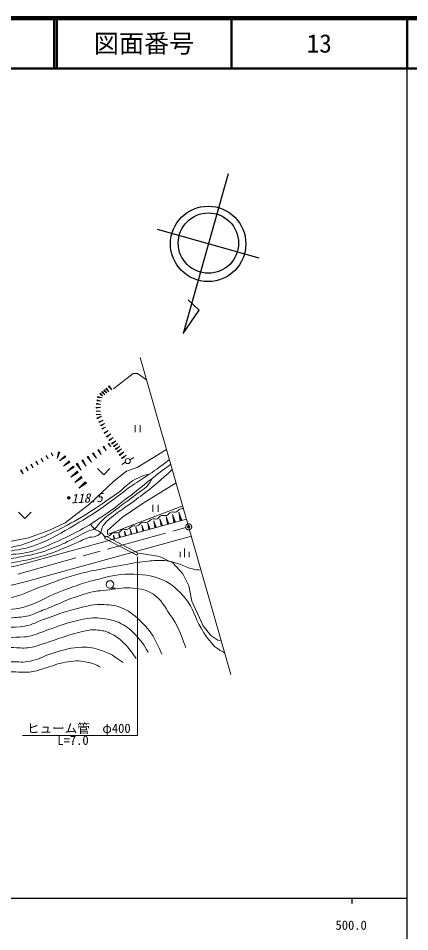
# Model space of a CAD drawing. Units: millimetres, scale not verified. Extents: x 40000 to 680000, y 20000 to 380000.
# Drawn here: x 501588 to 579500, y 198357 to 380000 of the extents above; entities that cross this region are included whole.
import ezdxf
from ezdxf.enums import TextEntityAlignment as Align

# ---------------------------------------------------------------- set-up
doc = ezdxf.new("R2010")
doc.units = ezdxf.units.MM
doc.header["$LTSCALE"] = 1000
doc.header["$PDMODE"] = 32
doc.header["$PDSIZE"] = 500
doc.linetypes.add('CHAIN', pattern=[18.5, 12, -1.5, 3.5, -1.5])
for name, color, linetype, lineweight in [('M-BGD', 7, 'Continuous', 13), ('M-BMK', 2, 'CHAIN', 13), ('M-STR-HTXT', 7, 'Continuous', 13), ('M-TTL', 2, 'Continuous', 140), ('M-TTL-BAND', 7, 'Continuous', 25), ('M-TTL-LINE', 7, 'Continuous', 50)]:
    doc.layers.add(name, color=color, linetype=linetype, lineweight=lineweight)
doc.layers.add('M-TTL-TXT', color=7, linetype='Continuous')
doc.styles.add('ＭＳ ゴシック', font='')
doc.styles.get('ＭＳ ゴシック').set_extended_font_data('MS Gothic')

msp = doc.modelspace()

# ---------------------------------------------------------------- linework, layer by layer
at = {"layer": 'M-BGD'}
for p, q in [((517851, 305350), (517963, 305442)), ((517851, 305350), (518370, 304837)), ((517907, 305396), (518370, 304837)), ((517963, 305442), (518370, 304837)), ((518250, 305679), (518369, 305778)), ((518250, 305679), (518803, 305133)), ((518310, 305729), (518803, 305133)), ((518369, 305778), (518803, 305133)), ((518648, 306009), (518774, 306113)), ((518648, 306009), (519235, 305428)), ((518711, 306061), (519235, 305428)), ((518774, 306113), (519235, 305428)), ((519016, 306313), (519150, 306424)), ((519016, 306313), (519635, 305701)), ((519083, 306369), (519635, 305701)), ((519150, 306424), (519635, 305701)), ((519558, 306762), (519702, 306881)), ((519558, 306762), (520224, 306104)), ((519630, 306821), (520224, 306104)), ((519702, 306881), (520224, 306104)), ((517143, 303270), (517175, 303442)), ((517159, 303356), (518016, 303199)), ((517175, 303442), (518016, 303199)), ((517265, 303934), (517295, 304099)), ((517265, 303934), (518105, 303865)), ((517280, 304017), (518105, 303865)), ((517295, 304099), (518105, 303865)), ((517385, 304589), (517418, 304765)), ((517385, 304589), (518282, 304516)), ((517402, 304677), (518282, 304516)), ((517418, 304765), (518282, 304516)), ((517112, 302492), (517106, 302668)), ((517106, 302668), (517985, 302612)), ((517109, 302580), (517985, 302612)), ((517112, 302492), (517985, 302612)), ((517138, 301782), (517132, 301944)), ((517132, 301944), (517948, 301893)), ((517135, 301863), (517948, 301893)), ((517138, 301782), (517948, 301893)), ((517143, 303270), (518016, 303199)), ((517162, 301113), (517156, 301289)), ((517156, 301289), (518039, 301233)), ((517159, 301201), (518039, 301233)), ((517162, 301113), (518039, 301233)), ((517250, 300567), (518171, 300889)), ((517332, 300391), (517250, 300567)), ((517291, 300479), (518171, 300889)), ((517332, 300391), (518171, 300889)), ((517623, 299769), (518484, 300071)), ((517699, 299604), (517623, 299769)), ((517661, 299686), (518484, 300071)), ((517699, 299604), (518484, 300071)), ((517926, 299119), (518739, 299404)), ((517998, 298963), (517926, 299119)), ((517962, 299041), (518739, 299404)), ((517998, 298963), (518739, 299404)), ((518236, 298454), (519000, 298722)), ((518304, 298308), (518236, 298454)), ((518270, 298381), (519000, 298722)), ((518304, 298308), (519000, 298722)), ((518663, 297566), (519497, 298035)), ((518717, 297488), (519497, 298035)), ((518772, 297410), (519497, 298035)), ((524830, 299104), (524830, 297704)), ((525880, 299104), (525880, 297704)), ((518772, 297410), (518663, 297566)), ((519137, 296890), (519983, 297365)), ((519248, 296732), (519137, 296890)), ((519192, 296811), (519983, 297365)), ((519248, 296732), (519983, 297365)), ((519631, 296185), (520488, 296667)), ((519744, 296025), (519631, 296185)), ((519687, 296105), (520488, 296667)), ((519744, 296025), (520488, 296667)), ((518473, 294795), (518636, 294899)), ((518473, 294795), (519074, 294036)), ((518554, 294847), (519074, 294036)), ((518636, 294899), (519074, 294036)), ((519487, 295444), (519630, 295536)), ((519487, 295444), (520016, 294776)), ((519559, 295490), (520016, 294776)), ((519630, 295536), (520016, 294776)), ((520119, 295490), (520987, 295978)), ((520233, 295328), (520119, 295490)), ((520176, 295409), (520987, 295978)), ((520233, 295328), (520987, 295978)), ((520511, 294930), (521388, 295423)), ((520626, 294766), (520511, 294930)), ((520569, 294848), (521388, 295423)), ((520626, 294766), (521388, 295423)), ((520894, 294384), (521781, 294882)), ((521011, 294218), (520894, 294384)), ((520953, 294301), (521781, 294882)), ((521011, 294218), (521781, 294882)), ((521254, 293872), (522148, 294374)), ((521312, 293788), (522148, 294374)), ((521371, 293705), (522148, 294374)), ((506119, 292408), (506244, 292479)), ((506244, 292479), (506535, 291818)), ((507118, 292973), (507236, 293040)), ((507118, 292973), (507511, 292415)), ((507177, 293006), (507511, 292415)), ((507236, 293040), (507511, 292415)), ((508107, 293532), (508224, 293598)), ((508107, 293532), (508497, 292979)), ((508166, 293565), (508497, 292979)), ((508224, 293598), (508497, 292979)), ((509599, 293785), (509327, 292435)), ((509729, 293744), (509327, 292435)), ((509860, 293704), (509327, 292435)), ((509599, 293785), (509860, 293704)), ((510906, 293018), (509821, 291991)), ((510997, 292901), (509821, 291991)), ((511088, 292783), (509821, 291991)), ((510906, 293018), (511088, 292783)), ((515309, 292769), (515532, 292912)), ((515309, 292769), (516134, 291726)), ((515421, 292840), (516134, 291726)), ((515532, 292912), (516134, 291726)), ((516385, 293458), (516587, 293587)), ((516385, 293458), (517133, 292511)), ((516486, 293522), (517133, 292511)), ((516587, 293587), (517133, 292511)), ((517439, 294133), (517621, 294249)), ((517439, 294133), (518113, 293281)), ((517530, 294191), (518113, 293281)), ((517621, 294249), (518113, 293281)), ((521371, 293705), (521254, 293872)), ((521689, 293251), (522593, 293759)), ((521808, 293082), (521689, 293251)), ((521748, 293166), (522593, 293759)), ((521808, 293082), (522593, 293759)), ((522137, 292612), (523052, 293126)), ((522257, 292441), (522137, 292612)), ((522197, 292527), (523052, 293126)), ((522257, 292441), (523052, 293126)), ((523814, 292209), (524562, 292645)), ((503080, 290690), (503226, 290773)), ((503080, 290690), (503565, 290002)), ((503153, 290731), (503565, 290002)), ((503226, 290773), (503565, 290002)), ((504100, 291267), (504239, 291345)), ((504100, 291267), (504562, 290611)), ((504169, 291306), (504562, 290611)), ((504239, 291345), (504562, 290611)), ((505113, 291839), (505245, 291914)), ((505113, 291839), (505552, 291217)), ((505179, 291877), (505552, 291217)), ((505245, 291914), (505552, 291217)), ((506119, 292408), (506535, 291818)), ((506181, 292443), (506535, 291818)), ((511696, 291997), (510565, 290926)), ((511791, 291875), (510565, 290926)), ((511886, 291752), (510565, 290926)), ((512494, 290966), (511316, 289851)), ((512592, 290838), (511316, 289851)), ((512691, 290711), (511316, 289851)), ((511696, 291997), (511886, 291752)), ((512494, 290966), (512691, 290711)), ((513095, 291351), (513360, 291521)), ((513095, 291351), (514077, 290109)), ((513227, 291436), (514077, 290109)), ((513360, 291521), (514077, 290109)), ((514213, 292067), (514457, 292223)), ((514213, 292067), (515116, 290926)), ((514335, 292145), (515116, 290926)), ((514457, 292223), (515116, 290926)), ((522203, 291269), (522951, 291705)), ((502053, 290109), (502206, 290196)), ((502053, 290109), (502562, 289388)), ((502129, 290153), (502562, 289388)), ((502206, 290196), (502562, 289388)), ((513299, 289925), (512074, 288765)), ((513402, 289792), (512074, 288765)), ((513504, 289659), (512074, 288765)), ((514112, 288873), (512839, 287668)), ((513299, 289925), (513504, 289659)), ((514112, 288873), (514326, 288598)), ((517340, 290458), (518590, 289208)), ((519840, 290458), (518590, 289208)), ((514219, 288736), (512839, 287668)), ((514326, 288598), (512839, 287668)), ((514933, 287812), (513612, 286561)), ((515044, 287669), (513612, 286561)), ((515155, 287525), (513612, 286561)), ((514933, 287812), (515155, 287525)), ((501625, 281761), (502875, 280511)), ((504125, 281761), (502875, 280511)), ((528370, 283264), (528370, 281864)), ((529420, 283264), (529420, 281864)), ((534006, 280132), (533548, 281804)), ((534174, 280178), (533548, 281804)), ((533839, 280087), (533548, 281804)), ((528923, 278738), (528566, 280042)), ((529054, 278774), (528566, 280042)), ((528793, 278702), (528566, 280042)), ((530166, 279079), (529784, 280473)), ((530306, 279117), (529784, 280473)), ((530027, 279041), (529784, 280473)), ((531428, 279425), (531021, 280910)), ((531576, 279466), (531021, 280910)), ((531279, 279384), (531021, 280910)), ((532708, 279776), (532275, 281354)), ((532866, 279819), (532275, 281354)), ((532550, 279733), (532275, 281354)), ((532866, 279819), (532550, 279733)), ((534174, 280178), (533839, 280087)), ((522972, 277106), (522733, 277979)), ((523059, 277130), (522733, 277979)), ((522885, 277082), (522733, 277979)), ((524128, 277423), (523865, 278380)), ((524224, 277449), (523865, 278380)), ((524032, 277397), (523865, 278380)), ((525301, 277745), (525015, 278787)), ((525405, 277773), (525015, 278787)), ((525197, 277716), (525015, 278787)), ((526491, 278071), (526181, 279199)), ((526603, 278102), (526181, 279199)), ((526378, 278040), (526181, 279199)), ((526603, 278102), (526378, 278040)), ((527698, 278402), (527365, 279618)), ((527820, 278436), (527365, 279618)), ((527577, 278369), (527365, 279618)), ((527820, 278436), (527577, 278369)), ((529054, 278774), (528793, 278702)), ((530306, 279117), (530027, 279041)), ((531576, 279466), (531279, 279384)), ((518795, 276565), (519028, 276994)), ((525200, 273224), (518795, 276565)), ((525431, 273667), (519026, 277008)), ((520710, 276486), (520516, 277196)), ((520781, 276505), (520516, 277196)), ((520639, 276466), (520516, 277196)), ((520781, 276505), (520639, 276466)), ((521833, 276794), (521616, 277585)), ((521912, 276815), (521616, 277585)), ((521754, 276772), (521616, 277585)), ((521912, 276815), (521754, 276772)), ((523059, 277130), (522885, 277082)), ((524224, 277449), (524032, 277397)), ((525405, 277773), (525197, 277716)), ((534700, 272845), (534700, 274595)), ((525200, 273224), (525431, 273667)), ((533825, 272845), (533825, 273895)), ((535575, 272845), (535575, 273895)), ((519843, 266664), (520843, 266664))]:
    msp.add_line(p, q, dxfattribs=at)
for points in [[(520517, 306304), (524474, 309341), (525303, 309378), (527143, 308103)], [(479193, 276150), (490665, 275809), (500604, 276113), (503613, 276665), (507644, 278128), (510901, 279674), (515815, 283429), (520619, 287984), (523104, 289972), (525230, 290690), (531113, 294228)], [(533005, 287615), (526420, 283560), (522362, 280772), (519353, 278149), (519353, 277376), (534320, 283021)], [(482382, 271139), (485032, 270585), (488934, 270070), (492744, 270015), (496738, 270272), (501210, 271137), (535063, 280422)], [(477747, 268308), (482032, 267553), (486560, 266835), (490563, 266476), (495256, 266559), (498900, 266973), (502986, 267912), (536041, 277005)], [(525626, 273642), (529712, 272952), (532335, 271737), (534323, 269529), (535510, 267127), (536145, 264117), (538409, 259203), (539899, 257271), (541335, 256305), (541965, 256299)]]:
    msp.add_lwpolyline(points, dxfattribs=at)
for centre, radius in [((523382, 291957), 500), ((511656, 284646), 150), ((511656, 284646), 120), ((511656, 284646), 90), ((511656, 284646), 60), ((511656, 284646), 30), ((511656, 284646), 20), ((519843, 267414), 750)]:
    msp.add_circle(centre, radius, dxfattribs=at)
for centre, radius, start, end in [((532324, 280888), 950, 76.99213, 142.27325), ((532752, 282739), 950, 256.99213, 322.27325), ((534254, 281577), 950, 76.99213, 142.27325), ((526534, 278823), 950, 76.99213, 142.27325), ((526962, 280673), 950, 256.99213, 322.27325), ((528464, 279511), 950, 76.99213, 142.27325), ((528892, 281362), 950, 256.99213, 322.27325), ((530394, 280200), 950, 76.99213, 142.27325), ((530822, 282050), 950, 256.99213, 322.27325), ((518745, 280956), 3167, 210.83086, 246.23774), ((516193, 275158), 3167, 30.83086, 66.23774), ((521172, 278608), 950, 256.99213, 322.27325), ((522674, 277446), 950, 76.99213, 142.27325), ((523102, 279297), 950, 256.99213, 322.27325), ((524604, 278134), 950, 76.99213, 142.27325), ((525032, 279985), 950, 256.99213, 322.27325), ((519242, 277920), 950, 256.99213, 322.27325), ((520744, 276757), 950, 76.99213, 142.27325)]:
    msp.add_arc(centre, radius, start, end, dxfattribs=at)
for points, knots in [([(477307, 272138), (478068, 272691), (478363, 272868), (479105, 273216), (480163, 273711), (480828, 273924), (481994, 273989), (483327, 274062), (484066, 273772), (485399, 273694), (487136, 273592), (488113, 273597), (489853, 273602), (492420, 273610), (493862, 273600), (496424, 273768), (498190, 273883), (499192, 273893), (500933, 274210), (502657, 274523), (503645, 274691), (505276, 275332), (508410, 276563), (510025, 277594), (512928, 279299), (515211, 280639), (516472, 281428), (518643, 282943), (520891, 284511), (522043, 285539), (524290, 287109), (525584, 288013), (526370, 288430), (527672, 289323), (529270, 290420), (529780, 290816), (531679, 292252)], [0, 0, 0, 0, 1, 1, 1, 2, 2, 2, 3, 3, 3, 4, 4, 4, 5, 5, 5, 6, 6, 6, 7, 7, 7, 8, 8, 8, 9, 9, 9, 10, 10, 10, 11, 11, 11, 12, 12, 12, 12]), ([(479771, 271671), (479868, 272022), (479939, 272209), (480172, 272469), (480465, 272797), (480751, 272883), (481184, 272966), (481728, 273070), (482047, 273008), (482601, 273002), (483658, 272992), (484250, 272939), (485307, 272929), (489656, 272887), (492104, 272659), (496442, 272984), (497494, 273063), (498083, 273123), (499129, 273260), (501152, 273525), (502338, 273439), (504301, 273996), (505335, 274290), (505901, 274507), (506896, 274916), (509064, 275809), (510266, 276349), (512362, 277401), (514518, 278484), (515685, 279183), (517699, 280512), (520008, 282034), (521207, 283026), (523409, 284699), (525216, 286070), (526183, 286896), (527974, 288288), (529517, 289487), (530008, 289863), (531940, 291340)], [0, 0, 0, 0, 1, 1, 1, 2, 2, 2, 3, 3, 3, 4, 4, 4, 5, 5, 5, 6, 6, 6, 7, 7, 7, 8, 8, 8, 9, 9, 9, 10, 10, 10, 11, 11, 11, 12, 12, 12, 13, 13, 13, 13]), ([(475355, 272509), (475674, 272887), (475815, 273013), (476156, 273284), (476757, 273761), (477189, 273918), (477923, 274139), (478668, 274364), (479107, 274436), (479883, 274498), (480711, 274564), (481179, 274539), (482009, 274554), (488263, 274664), (491767, 274573), (498021, 274581), (498248, 274581), (498376, 274560), (498601, 274581), (499307, 274646), (499698, 274731), (500396, 274857), (501526, 275061), (502160, 275211), (503239, 275603), (507674, 277210), (510064, 278425), (514144, 280793), (516989, 282444), (518441, 283600), (521156, 285458), (522935, 286675), (523623, 287901), (525629, 288688), (526407, 288994), (526742, 289136), (527672, 289323)], [0, 0, 0, 0, 1, 1, 1, 2, 2, 2, 3, 3, 3, 4, 4, 4, 5, 5, 5, 6, 6, 6, 7, 7, 7, 8, 8, 8, 9, 9, 9, 10, 10, 10, 11, 11, 11, 12, 12, 12, 12]), ([(493273, 270049), (494331, 270397), (494635, 270482), (495518, 270724), (497078, 271151), (497983, 271263), (499567, 271589), (501484, 271982), (502586, 272077), (504481, 272564), (506089, 272978), (506992, 273220), (508549, 273797), (510523, 274529), (511614, 274981), (513536, 275840), (514206, 276139), (514549, 276378), (515229, 276650), (515960, 276942), (516488, 276737), (517199, 277073), (517489, 277211), (517689, 277275), (517880, 277533), (518273, 278067), (518089, 278587), (518487, 279116), (519019, 279823), (519409, 280151), (520088, 280718), (521267, 281700), (522033, 282114), (523272, 283018), (524718, 284072), (525541, 284644), (526953, 285742), (529099, 287410), (529770, 288045), (532251, 290252)], [0, 0, 0, 0, 1, 1, 1, 2, 2, 2, 3, 3, 3, 4, 4, 4, 5, 5, 5, 6, 6, 6, 7, 7, 7, 8, 8, 8, 9, 9, 9, 10, 10, 10, 11, 11, 11, 12, 12, 12, 13, 13, 13, 13]), ([(480116, 271606), (480326, 271862), (480431, 271967), (480686, 272130), (481024, 272345), (481269, 272389), (481668, 272424), (482330, 272483), (482704, 272425), (483369, 272416), (486998, 272366), (489030, 272159), (492659, 272207), (494956, 272238), (496247, 272237), (498537, 272428), (500201, 272567), (501133, 272700), (502770, 273029), (504476, 273373), (505437, 273573), (507089, 274121), (508828, 274699), (509752, 275167), (511420, 275925), (513048, 276665), (513852, 277300), (515485, 278029), (515983, 278252), (516354, 278190), (516797, 278508), (517440, 278970), (517548, 279499), (518135, 280029), (519162, 280959), (519823, 281380), (520920, 282226), (522828, 283696), (523952, 284446), (525853, 285925), (526486, 286418), (526962, 286579), (527454, 287214), (527793, 287651), (527919, 287873), (528164, 288436)], [0, 0, 0, 0, 1, 1, 1, 2, 2, 2, 3, 3, 3, 4, 4, 4, 5, 5, 5, 6, 6, 6, 7, 7, 7, 8, 8, 8, 9, 9, 9, 10, 10, 10, 11, 11, 11, 12, 12, 12, 13, 13, 13, 14, 14, 14, 15, 15, 15, 15]), ([(486930, 263286), (489651, 263739), (490402, 263876), (492645, 264114), (494484, 264310), (495526, 264292), (497366, 264487), (498631, 264621), (499363, 264589), (500596, 264901), (502888, 265482), (504040, 266225), (506269, 267013), (508912, 267948), (510360, 268582), (513060, 269332), (516166, 270195), (517966, 270447), (521136, 271030), (523408, 271448), (524677, 271732), (526975, 271983), (528231, 272119), (528941, 272240), (530205, 272190), (531505, 272137), (532226, 271916), (533473, 271542), (534583, 271210), (535109, 270710), (536246, 270487), (536909, 270357), (537181, 270316), (537963, 270287)], [0, 0, 0, 0, 1, 1, 1, 2, 2, 2, 3, 3, 3, 4, 4, 4, 5, 5, 5, 6, 6, 6, 7, 7, 7, 8, 8, 8, 9, 9, 9, 10, 10, 10, 11, 11, 11, 11]), ([(476258, 255285), (478115, 257462), (478994, 258382), (481227, 259716), (483850, 261282), (485710, 261439), (488722, 261952), (491739, 262466), (493497, 262060), (496549, 262283), (498965, 262460), (500380, 262274), (502719, 262904), (505559, 263670), (506885, 264842), (509635, 265886), (512471, 266962), (514061, 267602), (517006, 268329), (519601, 268970), (521084, 269490), (523756, 269447), (526348, 269406), (527931, 269386), (530299, 268329), (532398, 267392), (533338, 266330), (534854, 264602), (536568, 262650), (536598, 260934), (537960, 258722), (538798, 257361), (539306, 256609), (540362, 255409), (541091, 254580), (542682, 253794), (542682, 253794), (542682, 253794), (542383, 254002), (542383, 254002)], [0, 0, 0, 0, 1, 1, 1, 2, 2, 2, 3, 3, 3, 4, 4, 4, 5, 5, 5, 6, 6, 6, 7, 7, 7, 8, 8, 8, 9, 9, 9, 10, 10, 10, 11, 11, 11, 12, 12, 12, 13, 13, 13, 13]), ([(476413, 253597), (476688, 253737), (476770, 253799), (476993, 253938), (478142, 254655), (478462, 255484), (479588, 256238), (481197, 257316), (482022, 258141), (483858, 258760), (486734, 259730), (488504, 259693), (491514, 260085), (494961, 260533), (496927, 260434), (500385, 260784), (501668, 260914), (502412, 260870), (503661, 261189), (504791, 261478), (505354, 261853), (506440, 262275), (509837, 263595), (511653, 264590), (515146, 265629), (516894, 266150), (517946, 266152), (519756, 266375), (521590, 266601), (522639, 266867), (524477, 266678), (526103, 266512), (527138, 266396), (528480, 265464), (530145, 264308), (530636, 263134), (531779, 261461), (533410, 259075), (533756, 257909), (534954, 254780)], [0, 0, 0, 0, 1, 1, 1, 2, 2, 2, 3, 3, 3, 4, 4, 4, 5, 5, 5, 6, 6, 6, 7, 7, 7, 8, 8, 8, 9, 9, 9, 10, 10, 10, 11, 11, 11, 12, 12, 12, 13, 13, 13, 13]), ([(476113, 252150), (476691, 252117), (476955, 252125), (477465, 252270), (478118, 252455), (478371, 252818), (478938, 253190), (480671, 254326), (481352, 255462), (483263, 256264), (487497, 258040), (490183, 258258), (494743, 258797), (497550, 259128), (499164, 258728), (501976, 259017), (502696, 259091), (503103, 259150), (503798, 259349), (504767, 259626), (505252, 259947), (506200, 260287), (509082, 261322), (510680, 261986), (513654, 262717), (515547, 263182), (516649, 263490), (518596, 263407), (520134, 263341), (521062, 263276), (522461, 262634), (524080, 261891), (524833, 261147), (526133, 259928), (528280, 257915), (528745, 256547), (530191, 253579)], [0, 0, 0, 0, 1, 1, 1, 2, 2, 2, 3, 3, 3, 4, 4, 4, 5, 5, 5, 6, 6, 6, 7, 7, 7, 8, 8, 8, 9, 9, 9, 10, 10, 10, 11, 11, 11, 12, 12, 12, 12]), ([(476034, 251069), (477163, 250896), (477745, 250781), (478758, 251106), (479659, 251394), (480009, 251888), (480820, 252376), (482703, 253508), (483707, 254240), (485679, 255210), (487243, 255980), (488201, 256289), (489912, 256627), (492418, 257123), (493892, 256856), (496445, 256922), (498932, 256985), (500336, 256773), (502814, 256995), (503342, 257043), (503643, 257068), (504157, 257198), (505008, 257412), (505441, 257676), (506274, 257952), (509619, 259063), (511437, 259956), (514906, 260584), (516426, 260860), (517339, 260846), (518863, 260584), (520158, 260361), (520917, 260214), (522084, 259609), (523387, 258933), (524002, 258322), (525028, 257271), (526151, 256122), (526489, 255525), (527439, 253940)], [0, 0, 0, 0, 1, 1, 1, 2, 2, 2, 3, 3, 3, 4, 4, 4, 5, 5, 5, 6, 6, 6, 7, 7, 7, 8, 8, 8, 9, 9, 9, 10, 10, 10, 11, 11, 11, 12, 12, 12, 13, 13, 13, 13]), ([(465104, 243293), (466418, 244831), (466942, 245453), (468435, 246440), (469898, 247408), (470857, 247766), (472540, 248262), (474041, 248704), (474922, 248830), (476478, 248998), (477502, 249109), (478110, 248883), (479110, 249127), (479827, 249302), (480205, 249503), (480859, 249845), (482935, 250931), (483771, 252131), (485920, 253066), (488474, 254176), (490022, 254584), (492767, 255053), (494434, 255339), (495403, 255336), (497092, 255256), (498710, 255179), (499596, 254876), (501215, 254814), (502430, 254768), (503130, 254718), (504325, 254943), (505329, 255132), (505852, 255397), (506828, 255698), (509894, 256643), (511532, 257472), (514669, 258146), (515712, 258369), (516332, 258460), (517393, 258348), (518343, 258248), (518898, 258158), (519767, 257759), (520999, 257193), (521604, 256673), (522601, 255753), (523730, 254711), (524074, 254138), (525031, 252661)], [0, 0, 0, 0, 1, 1, 1, 2, 2, 2, 3, 3, 3, 4, 4, 4, 5, 5, 5, 6, 6, 6, 7, 7, 7, 8, 8, 8, 9, 9, 9, 10, 10, 10, 11, 11, 11, 12, 12, 12, 13, 13, 13, 14, 14, 14, 15, 15, 15, 16, 16, 16, 16]), ([(471125, 244265), (472846, 245087), (473460, 245353), (475045, 245783), (476903, 246288), (478086, 245873), (479932, 246418), (480892, 246702), (481416, 246925), (482306, 247384), (484111, 248318), (484877, 249302), (486751, 250090), (488851, 250973), (490061, 251461), (492300, 251884), (495352, 252461), (497146, 251933), (500251, 252022), (501718, 252065), (502570, 251852), (504005, 252160), (505929, 252574), (506857, 253318), (508754, 253845), (510863, 254430), (512060, 254873), (514248, 254949), (515778, 255002), (516651, 254746), (518113, 254286), (519968, 253703), (520668, 253143), (522475, 251884)], [0, 0, 0, 0, 1, 1, 1, 2, 2, 2, 3, 3, 3, 4, 4, 4, 5, 5, 5, 6, 6, 6, 7, 7, 7, 8, 8, 8, 9, 9, 9, 10, 10, 10, 11, 11, 11, 11]), ([(485653, 246273), (486866, 247154), (487294, 247437), (488442, 248012), (489841, 248715), (490707, 248952), (492224, 249338), (493618, 249692), (494436, 249731), (495868, 249862), (497426, 250005), (498307, 249984), (499871, 250028), (501671, 250079), (502705, 249788), (504482, 250083), (505566, 250263), (506130, 250554), (507187, 250856), (508654, 251276), (509433, 251707), (510942, 251933), (512605, 252181), (513608, 252361), (515248, 251988), (516346, 251738), (516825, 251562), (517954, 250994)], [0, 0, 0, 0, 1, 1, 1, 2, 2, 2, 3, 3, 3, 4, 4, 4, 5, 5, 5, 6, 6, 6, 7, 7, 7, 8, 8, 8, 9, 9, 9, 9])]:
    msp.add_open_spline(points, degree=3, knots=knots, dxfattribs=at)
for p in [(511656, 284646), (535508, 278868)]:
    msp.add_point(p, dxfattribs=at)
at = {"layer": 'M-BMK'}
msp.add_line((501507, 269490), (534929, 278709), dxfattribs=at)
msp.add_circle((535508, 278868), 600, dxfattribs=at)
at = {"layer": 'M-STR-HTXT', "lineweight": 25}
for p, q in [((543336, 349091), (534417, 317289)), ((549531, 332294), (529311, 337965)), ((537606, 321973), (535388, 323993)), ((534417, 317289), (537606, 321973))]:
    msp.add_line(p, q, dxfattribs=at)
at = {"layer": 'M-STR-HTXT'}
msp.add_line((543900, 249537), (525879, 312521), dxfattribs=at)
msp.add_lwpolyline([(525340, 272910), (525340, 237348), (502404, 237348)], dxfattribs=at)
at = {"layer": 'M-STR-HTXT', "lineweight": 25}
for centre, radius in [((539380, 335141), 7500), ((539431, 335291), 6000)]:
    msp.add_circle(centre, radius, dxfattribs=at)
at = {"layer": 'M-TTL'}
msp.add_line((680000, 380000), (40000, 380000), dxfattribs=at)
at = {"layer": 'M-TTL-BAND'}
for p, q in [((579000, 20000), (579000, 370000)), ((40000, 205000), (579000, 205000)), ((568000, 205000), (568000, 204000))]:
    msp.add_line(p, q, dxfattribs=at)
at = {"layer": 'M-TTL-LINE'}
for p, q in [((508747, 380000), (508747, 370000)), ((509247, 380000), (509247, 370000)), ((543997, 380000), (543997, 370000)), ((579000, 380000), (579000, 370000)), ((40000, 370000), (680000, 370000))]:
    msp.add_line(p, q, dxfattribs=at)

# ---------------------------------------------------------------- texts
at = {"layer": 'M-BGD', "style": 'ＭＳ ゴシック', "oblique": 15}
msp.add_text('118.5', height=1833, rotation=2.49, dxfattribs=at).set_placement((515258, 284604), align=Align.MIDDLE_CENTER)
at = {"layer": 'M-STR-HTXT', "style": 'ＭＳ ゴシック'}
msp.add_text('ヒューム管\u3000φ400', height=1833, dxfattribs=at).set_placement((513638, 237348), align=Align.BOTTOM_CENTER)
msp.add_text('L=7.0', height=1833, dxfattribs=at).set_placement((512487, 237348), align=Align.TOP_CENTER)
at = {"layer": 'M-TTL-BAND', "style": 'ＭＳ ゴシック'}
msp.add_text('500.0', height=1833, dxfattribs=at).set_placement((567844, 198195), align=Align.BOTTOM_CENTER)
at = {"layer": 'M-TTL-TXT', "style": 'ＭＳ ゴシック'}
for s, p in [('図面番号', (526622, 375000)), ('13', (561497, 375000))]:
    msp.add_text(s, height=3666, dxfattribs=at).set_placement(p, align=Align.MIDDLE_CENTER)

doc.saveas('drawing.dxf')
